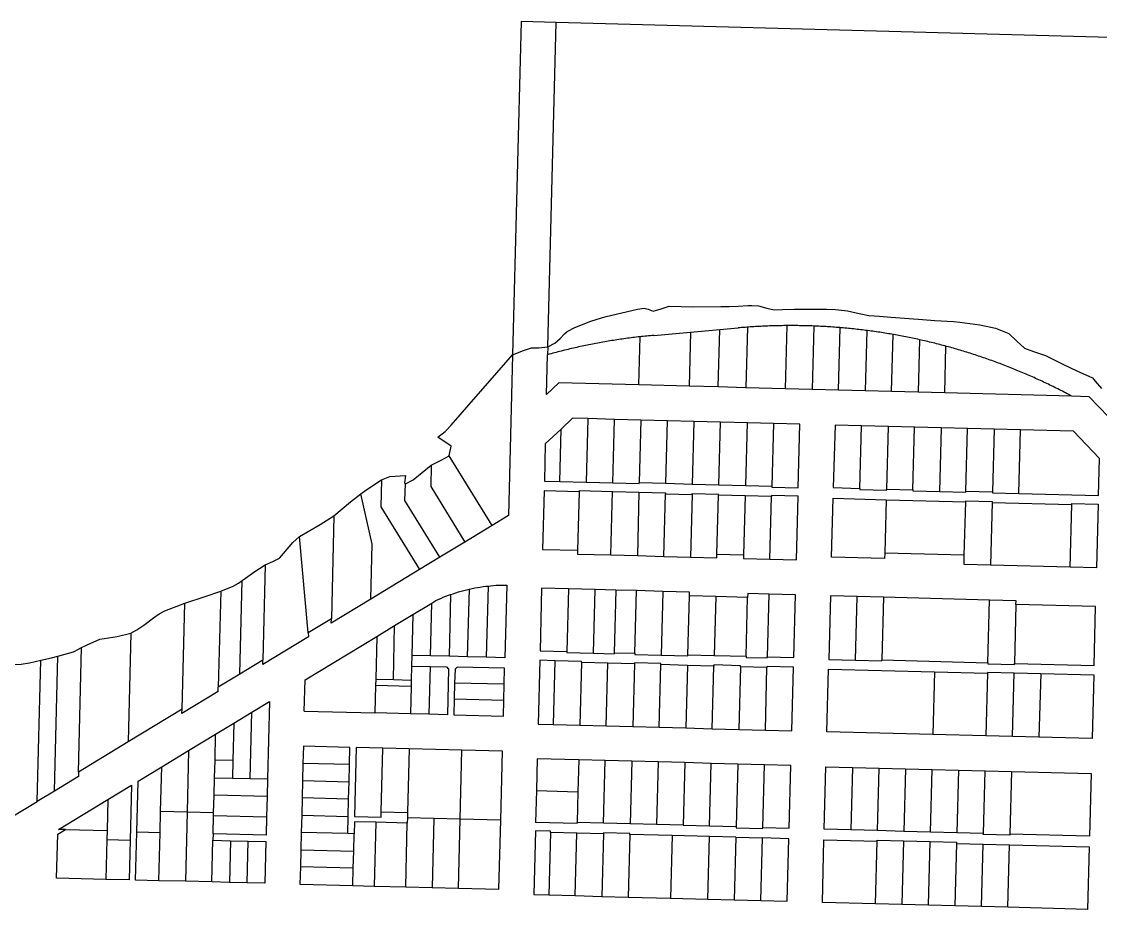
# Model space of a CAD drawing. Header units: inches. Extents: x 486468 to 494399, y 5455955 to 5460553.
# Drawn here: x 487755 to 488375, y 5457593 to 5458102 of the extents above; entities that cross this region are included whole.
import ezdxf

# ---------------------------------------------------------------- set-up
doc = ezdxf.new("R2010")
doc.units = ezdxf.units.IN
doc.header["$MEASUREMENT"] = 0
doc.layers.add('ParcelLines', color=10, linetype='Continuous')

msp = doc.modelspace()

# ---------------------------------------------------------------- linework, layer by layer
at = {"layer": 'ParcelLines', "color": 1}
for p, q in [((488041.984, 5458102.405), (488037.075, 5457911.089)), ((488062.154, 5458101.866), (488041.984, 5458102.405)), ((488057.301, 5457915.72), (488062.154, 5458101.866)), ((488380.479, 5458093.327), (488062.154, 5458101.866)), ((488118.284, 5457922.255), (488139.233, 5457924.097)), ((488139.233, 5457924.097), (488138.434, 5457893.045)), ((488139.233, 5457924.097), (488156.033, 5457925.578)), ((488155.183, 5457892.607), (488156.033, 5457925.578)), ((488156.033, 5457925.578), (488166.633, 5457926.509)), ((488171.933, 5457926.94), (488171.033, 5457892.187)), ((488193.883, 5457891.589), (488194.783, 5457927.841)), ((488210.033, 5457927.583), (488209.133, 5457891.19)), ((488224.332, 5457890.792), (488225.233, 5457926.663)), ((488240.433, 5457925.044), (488239.582, 5457890.392)), ((488109.684, 5457893.794), (488110.384, 5457921.465)), ((488254.782, 5457889.994), (488255.642, 5457922.746)), ((488270.792, 5457919.736), (488270.032, 5457889.595)), ((488057.301, 5457915.72), (488057.185, 5457911.151)), ((488285.232, 5457889.196), (488285.932, 5457916.018)), ((488037.075, 5457911.089), (488034.735, 5457818.795)), ((488056.635, 5457888.3), (488057.185, 5457911.151)), ((488063.735, 5457895), (488056.635, 5457888.3)), ((488109.684, 5457893.794), (488063.735, 5457895)), ((488138.434, 5457893.045), (488109.684, 5457893.794)), ((488155.183, 5457892.607), (488138.434, 5457893.045)), ((488171.033, 5457892.187), (488155.183, 5457892.607)), ((488193.883, 5457891.589), (488171.033, 5457892.187)), ((488209.133, 5457891.19), (488193.883, 5457891.589)), ((488224.332, 5457890.792), (488209.133, 5457891.19)), ((488239.582, 5457890.392), (488224.332, 5457890.792)), ((488254.782, 5457889.994), (488239.582, 5457890.392)), ((488270.032, 5457889.595), (488254.782, 5457889.994)), ((488285.232, 5457889.196), (488270.032, 5457889.595)), ((488358.231, 5457887.281), (488285.232, 5457889.196)), ((488368.18, 5457887.021), (488358.231, 5457887.281)), ((488071.584, 5457874.65), (488064.934, 5457868.399)), ((488080.334, 5457874.42), (488071.584, 5457874.65)), ((488080.334, 5457874.42), (488079.384, 5457837.908)), ((488095.534, 5457874.031), (488080.334, 5457874.42)), ((488064.934, 5457868.399), (488055.884, 5457859.898)), ((488064.134, 5457838.317), (488064.934, 5457868.399)), ((488094.584, 5457837.51), (488095.534, 5457874.031)), ((488110.784, 5457873.633), (488095.534, 5457874.031)), ((488110.784, 5457873.633), (488109.834, 5457837.7)), ((488126.034, 5457873.233), (488110.784, 5457873.633)), ((488125.084, 5457837.302), (488126.034, 5457873.233)), ((488141.234, 5457872.844), (488126.034, 5457873.233)), ((488141.234, 5457872.844), (488140.284, 5457836.903)), ((488156.483, 5457872.446), (488141.234, 5457872.844)), ((488155.533, 5457836.504), (488156.483, 5457872.446)), ((488171.983, 5457872.046), (488156.483, 5457872.446)), ((488171.033, 5457836.095), (488171.983, 5457872.046)), ((488186.933, 5457871.658), (488171.983, 5457872.046)), ((488186.933, 5457871.658), (488185.982, 5457835.707)), ((488202.132, 5457871.259), (488186.933, 5457871.658)), ((488201.182, 5457834.707), (488202.132, 5457871.259)), ((488222.282, 5457870.711), (488221.282, 5457834.809)), ((488237.482, 5457870.321), (488222.282, 5457870.711)), ((488236.532, 5457834.41), (488237.482, 5457870.321)), ((488252.732, 5457869.923), (488237.482, 5457870.321)), ((488252.732, 5457869.923), (488251.732, 5457834.011)), ((488267.932, 5457869.534), (488252.732, 5457869.923)), ((488266.982, 5457833.612), (488267.932, 5457869.534)), ((488283.182, 5457869.135), (488267.932, 5457869.534)), ((488283.182, 5457869.135), (488282.182, 5457832.614)), ((488298.382, 5457868.746), (488283.182, 5457869.135)), ((488297.432, 5457832.814), (488298.382, 5457868.746)), ((488313.632, 5457868.347), (488298.382, 5457868.746)), ((488313.632, 5457868.347), (488312.681, 5457832.415)), ((488328.831, 5457867.958), (488313.632, 5457868.347)), ((488327.881, 5457831.416), (488328.831, 5457867.958)), ((488359.28, 5457867.17), (488328.831, 5457867.958)), ((488374.13, 5457851.52), (488359.28, 5457867.17)), ((488055.884, 5457859.898), (488055.334, 5457838.547)), ((488025.275, 5457813.065), (488000.636, 5457853.145)), ((488373.53, 5457830.219), (488374.13, 5457851.52)), ((487990.386, 5457847.645), (487990.085, 5457835.443)), ((487961.886, 5457839.292), (487961.485, 5457823.742)), ((488055.334, 5457838.547), (488064.134, 5457838.317)), ((488064.134, 5457838.317), (488079.384, 5457837.908)), ((488079.384, 5457837.908), (488094.584, 5457837.51)), ((488094.584, 5457837.51), (488109.834, 5457837.1)), ((488109.834, 5457837.1), (488109.834, 5457837.7)), ((488109.834, 5457837.7), (488125.084, 5457837.302)), ((488125.084, 5457837.302), (488140.284, 5457836.903)), ((487956.435, 5457802.441), (487949.886, 5457831.341)), ((487975.285, 5457827.492), (487975.536, 5457837.093)), ((487990.085, 5457835.443), (488009.645, 5457803.583)), ((488055.184, 5457833.047), (488054.334, 5457799.396)), ((488075.364, 5457832.498), (488055.184, 5457833.047)), ((488075.364, 5457832.498), (488074.434, 5457798.846)), ((488075.384, 5457833.098), (488075.364, 5457832.498)), ((488075.384, 5457833.098), (488094.434, 5457832.62)), ((488093.483, 5457796.188), (488094.434, 5457832.62)), ((488094.434, 5457832.62), (488109.684, 5457832.23)), ((488109.684, 5457832.23), (488108.733, 5457795.779)), ((488109.684, 5457832.23), (488124.934, 5457831.852)), ((488123.933, 5457795.37), (488124.934, 5457831.202)), ((488124.934, 5457831.852), (488124.934, 5457831.202)), ((488124.934, 5457831.202), (488140.134, 5457830.802)), ((488140.134, 5457831.452), (488155.383, 5457831.054)), ((488140.134, 5457830.802), (488140.134, 5457831.452)), ((488140.284, 5457836.903), (488155.533, 5457836.504)), ((488155.333, 5457830.404), (488155.383, 5457831.054)), ((488155.533, 5457836.504), (488171.033, 5457836.095)), ((488171.033, 5457836.095), (488185.982, 5457835.707)), ((488185.982, 5457835.707), (488185.932, 5457835.107)), ((488185.932, 5457835.107), (488201.182, 5457834.707)), ((488221.282, 5457834.809), (488236.532, 5457834.41)), ((488236.532, 5457834.41), (488236.532, 5457833.81)), ((488236.532, 5457833.81), (488251.732, 5457833.411)), ((488251.732, 5457834.011), (488266.982, 5457833.612)), ((488251.732, 5457833.411), (488251.732, 5457834.011)), ((488266.982, 5457833.612), (488266.982, 5457833.012)), ((488266.982, 5457833.012), (488282.182, 5457832.614)), ((488282.182, 5457832.614), (488297.432, 5457832.214)), ((488297.432, 5457832.814), (488312.681, 5457832.415)), ((488297.432, 5457832.214), (488297.432, 5457832.814)), ((488312.681, 5457832.415), (488312.631, 5457831.815)), ((488312.631, 5457831.815), (488327.881, 5457831.416)), ((488327.881, 5457831.416), (488373.53, 5457830.219)), ((487995.325, 5457794.902), (487975.285, 5457827.492)), ((488140.134, 5457830.802), (488139.183, 5457794.961)), ((488154.433, 5457796.653), (488155.333, 5457830.404)), ((488170.583, 5457830.025), (488155.333, 5457830.404)), ((488170.583, 5457830.025), (488169.683, 5457796.253)), ((488185.832, 5457829.656), (488170.583, 5457830.025)), ((488184.833, 5457793.705), (488185.832, 5457829.656)), ((488185.832, 5457830.256), (488185.832, 5457829.656)), ((488201.032, 5457829.857), (488185.832, 5457830.256)), ((488200.082, 5457793.305), (488201.032, 5457829.857)), ((488220.232, 5457794.907), (488221.132, 5457828.709)), ((488221.132, 5457828.709), (488251.582, 5457827.911)), ((488251.582, 5457827.911), (488250.782, 5457797.16)), ((488251.582, 5457827.911), (488297.282, 5457826.714)), ((488296.431, 5457795.962), (488297.282, 5457826.714)), ((488297.282, 5457827.314), (488312.531, 5457826.915)), ((488297.282, 5457826.714), (488297.282, 5457827.314)), ((488312.481, 5457826.315), (488311.531, 5457790.363)), ((488312.531, 5457826.915), (488312.481, 5457826.315)), ((488312.481, 5457826.315), (488358.18, 5457825.117)), ((488357.231, 5457789.166), (488358.18, 5457825.117)), ((488358.18, 5457825.717), (488373.43, 5457825.319)), ((488358.18, 5457825.117), (488358.18, 5457825.717)), ((488373.43, 5457825.319), (488372.431, 5457788.767)), ((487934.487, 5457818.54), (487933.036, 5457759.587)), ((487961.485, 5457823.742), (487983.585, 5457787.791)), ((488034.735, 5457818.795), (488025.275, 5457813.065)), ((488025.275, 5457813.065), (488009.645, 5457803.583)), ((487919.636, 5457751.487), (487914.737, 5457806.739)), ((487955.636, 5457770.85), (487956.435, 5457802.441)), ((488009.645, 5457803.583), (487995.325, 5457794.902)), ((487995.325, 5457794.902), (487983.585, 5457787.791)), ((488054.334, 5457799.396), (488074.434, 5457798.846)), ((488074.434, 5457798.846), (488074.384, 5457796.696)), ((488074.384, 5457796.696), (488093.483, 5457796.188)), ((488093.483, 5457796.188), (488108.733, 5457795.779)), ((488108.733, 5457795.779), (488123.933, 5457795.37)), ((488123.933, 5457795.37), (488139.183, 5457794.961)), ((488139.183, 5457794.961), (488154.383, 5457794.552)), ((488154.383, 5457794.552), (488154.433, 5457796.653)), ((488154.433, 5457796.653), (488169.683, 5457796.253)), ((488169.683, 5457796.253), (488169.633, 5457794.103)), ((488169.633, 5457794.103), (488184.833, 5457793.705)), ((488250.682, 5457794.109), (488220.232, 5457794.907)), ((488250.782, 5457797.16), (488250.682, 5457794.109)), ((488296.431, 5457795.962), (488250.782, 5457797.16)), ((488296.331, 5457790.762), (488296.431, 5457795.962)), ((487894.987, 5457790.437), (487893.647, 5457735.715)), ((487983.585, 5457787.791), (487955.636, 5457770.85)), ((488184.833, 5457793.705), (488200.082, 5457793.305)), ((488311.531, 5457790.363), (488296.331, 5457790.762)), ((488357.231, 5457789.166), (488311.531, 5457790.363)), ((488372.431, 5457788.767), (488357.231, 5457789.166)), ((487880.497, 5457727.744), (487881.817, 5457781.466)), ((487869.488, 5457775.285), (487868.097, 5457720.224)), ((488011.234, 5457737.711), (488012.276, 5457776.557)), ((488022.984, 5457778.321), (488021.934, 5457737.451)), ((488033.735, 5457778.894), (488032.634, 5457737.191)), ((488053.784, 5457777.145), (488052.85, 5457741.164)), ((488069.233, 5457776.725), (488053.784, 5457777.145)), ((488069.233, 5457776.725), (488068.3, 5457740.749)), ((488084.433, 5457776.316), (488069.233, 5457776.725)), ((488083.534, 5457739.73), (488084.433, 5457776.316)), ((488096.333, 5457775.987), (488084.433, 5457776.316)), ((488096.333, 5457775.987), (488095.4, 5457740.021)), ((488108.233, 5457775.668), (488096.333, 5457775.987)), ((488107.3, 5457739.701), (488108.233, 5457775.668)), ((488123.433, 5457775.258), (488108.233, 5457775.668)), ((488123.433, 5457775.258), (488122.484, 5457738.683)), ((488138.683, 5457774.85), (488123.433, 5457775.258)), ((487955.636, 5457770.85), (487932.936, 5457757.087)), ((487990.665, 5457768.571), (487992.935, 5457769.941)), ((488001.488, 5457773.416), (488000.584, 5457737.97)), ((488137.734, 5457738.883), (488138.633, 5457772.7)), ((488138.633, 5457772.7), (488138.683, 5457774.85)), ((488153.833, 5457772.291), (488138.633, 5457772.7)), ((488153.833, 5457772.291), (488152.934, 5457738.475)), ((488172.083, 5457771.802), (488153.833, 5457772.291)), ((488171.234, 5457737.983), (488172.083, 5457771.802)), ((488172.133, 5457773.952), (488172.083, 5457771.802)), ((488184.333, 5457773.623), (488172.133, 5457773.952)), ((488184.333, 5457773.623), (488183.383, 5457737.657)), ((488199.533, 5457773.204), (488184.333, 5457773.623)), ((488198.582, 5457737.248), (488199.533, 5457773.204)), ((488219.632, 5457772.656), (488218.682, 5457736.155)), ((488234.882, 5457772.257), (488219.632, 5457772.656)), ((488233.931, 5457735.755), (488234.882, 5457772.257)), ((488250.081, 5457771.858), (488234.882, 5457772.257)), ((488250.081, 5457771.858), (488249.131, 5457735.957)), ((488311.031, 5457770.262), (488250.081, 5457771.858)), ((488310.081, 5457734.31), (488311.031, 5457770.262)), ((488326.231, 5457769.863), (488311.031, 5457770.262)), ((488326.181, 5457767.763), (488326.231, 5457769.863)), ((487847.287, 5457707.583), (487848.788, 5457768.434)), ((487979.775, 5457761.96), (487990.665, 5457768.571)), ((487989.885, 5457738.23), (487990.665, 5457768.571)), ((488326.181, 5457767.763), (488325.281, 5457733.912)), ((488371.881, 5457766.566), (488326.181, 5457767.763)), ((488370.981, 5457732.714), (488371.881, 5457766.566)), ((487933.036, 5457759.587), (487919.636, 5457751.487)), ((487932.936, 5457757.087), (487933.036, 5457759.587)), ((487969.286, 5457755.59), (487979.775, 5457761.96)), ((487979.775, 5457761.96), (487979.236, 5457738.489)), ((487817.938, 5457751.233), (487816.407, 5457688.851)), ((487919.636, 5457751.487), (487919.836, 5457749.087)), ((487959.076, 5457749.399), (487969.286, 5457755.59)), ((487968.685, 5457724.589), (487969.286, 5457755.59)), ((487919.836, 5457749.087), (487893.587, 5457733.185)), ((487917.936, 5457724.436), (487959.076, 5457749.399)), ((487959.076, 5457749.399), (487958.486, 5457724.838)), ((487773.948, 5457660.619), (487775.888, 5457737.981)), ((487787.837, 5457671.53), (487789.588, 5457743.031)), ((487979.236, 5457738.489), (487979.086, 5457732.389)), ((487989.885, 5457738.23), (487979.236, 5457738.489)), ((488000.584, 5457737.97), (487989.885, 5457738.23)), ((488011.234, 5457737.711), (488000.584, 5457737.97)), ((488052.85, 5457741.164), (488068.3, 5457740.749)), ((488068.3, 5457740.749), (488068.284, 5457740.14)), ((488068.284, 5457740.14), (488083.534, 5457739.73)), ((488083.534, 5457739.73), (488095.384, 5457739.412)), ((488095.4, 5457740.021), (488095.384, 5457739.412)), ((488095.4, 5457740.021), (488107.3, 5457739.701)), ((488107.3, 5457739.701), (488107.284, 5457739.092)), ((488107.284, 5457739.092), (488122.484, 5457738.683)), ((488122.484, 5457738.683), (488137.718, 5457738.274)), ((488137.718, 5457738.274), (488137.734, 5457738.883)), ((488137.734, 5457738.883), (488152.934, 5457738.475)), ((488152.934, 5457738.475), (488171.234, 5457737.983)), ((488171.234, 5457737.983), (488171.218, 5457737.374)), ((487764.138, 5457654.679), (487766.139, 5457735.831)), ((487893.647, 5457735.715), (487880.497, 5457727.744)), ((487893.587, 5457733.185), (487893.647, 5457735.715)), ((487979.086, 5457732.389), (487978.885, 5457724.339)), ((487979.086, 5457732.389), (487989.734, 5457732.13)), ((487989.734, 5457732.13), (487989.034, 5457704.709)), ((487989.734, 5457732.13), (487999.184, 5457731.89)), ((487999.184, 5457731.89), (488000.334, 5457730.64)), ((488021.934, 5457737.451), (488011.234, 5457737.711)), ((488032.634, 5457737.191), (488021.934, 5457737.451)), ((488052.735, 5457735.681), (488051.784, 5457699.091)), ((488061.384, 5457735.449), (488052.735, 5457735.681)), ((488061.384, 5457735.449), (488060.434, 5457698.862)), ((488076.634, 5457735.039), (488061.384, 5457735.449)), ((488076.618, 5457734.43), (488075.683, 5457698.453)), ((488076.618, 5457734.43), (488076.634, 5457735.039)), ((488091.834, 5457734.021), (488076.618, 5457734.43)), ((488090.883, 5457698.053), (488091.834, 5457734.021)), ((488107.034, 5457733.612), (488091.834, 5457734.021)), ((488107.034, 5457733.612), (488106.133, 5457697.645)), ((488107.049, 5457734.222), (488107.034, 5457733.612)), ((488122.283, 5457733.812), (488107.049, 5457734.222)), ((488121.333, 5457697.235), (488122.268, 5457733.203)), ((488122.268, 5457733.203), (488122.283, 5457733.812)), ((488137.534, 5457732.793), (488122.268, 5457733.203)), ((488137.534, 5457732.793), (488136.582, 5457696.827)), ((488152.734, 5457732.384), (488137.534, 5457732.793)), ((488151.782, 5457696.427), (488152.734, 5457732.384)), ((488152.75, 5457732.993), (488152.734, 5457732.384)), ((488168, 5457732.584), (488152.75, 5457732.993)), ((488167.983, 5457731.975), (488167.032, 5457696.018)), ((488167.983, 5457731.975), (488168, 5457732.584)), ((488183.182, 5457731.566), (488167.983, 5457731.975)), ((488171.218, 5457737.374), (488183.367, 5457737.047)), ((488183.197, 5457732.175), (488183.182, 5457731.566)), ((488198.432, 5457731.766), (488183.197, 5457732.175)), ((488183.367, 5457737.047), (488183.383, 5457737.657)), ((488183.383, 5457737.657), (488198.582, 5457737.248)), ((488218.682, 5457736.155), (488233.931, 5457735.755)), ((488233.931, 5457735.755), (488249.131, 5457735.357)), ((488249.131, 5457735.957), (488310.081, 5457734.31)), ((488249.131, 5457735.357), (488249.131, 5457735.957)), ((488310.081, 5457734.31), (488310.031, 5457733.71)), ((488310.031, 5457733.71), (488325.281, 5457733.311)), ((488325.281, 5457733.912), (488370.981, 5457732.714)), ((488325.281, 5457733.311), (488325.281, 5457733.912)), ((487880.497, 5457727.744), (487868.097, 5457720.224)), ((488000.334, 5457730.64), (487999.684, 5457704.439)), ((488004.034, 5457730.54), (488003.834, 5457722.64)), ((488005.284, 5457731.74), (488004.034, 5457730.54)), ((488032.484, 5457731.091), (488005.284, 5457731.74)), ((488032.254, 5457721.941), (488032.484, 5457731.091)), ((488182.282, 5457695.609), (488183.182, 5457731.566)), ((488197.482, 5457695.2), (488198.432, 5457731.766)), ((488217.581, 5457694.702), (488218.532, 5457730.654)), ((488218.532, 5457730.654), (488279.431, 5457729.059)), ((488279.431, 5457729.059), (488278.481, 5457693.106)), ((488279.431, 5457729.059), (488309.881, 5457728.26)), ((488309.881, 5457728.26), (488308.931, 5457692.308)), ((488309.881, 5457728.26), (488309.931, 5457728.86)), ((488309.931, 5457728.86), (488325.131, 5457728.461)), ((488324.181, 5457691.908), (488325.131, 5457728.461)), ((488325.131, 5457728.461), (488340.381, 5457728.062)), ((488340.381, 5457728.062), (488339.38, 5457691.509)), ((488340.381, 5457728.062), (488370.831, 5457727.264)), ((488370.831, 5457727.264), (488369.83, 5457690.711)), ((487868.037, 5457717.694), (487868.097, 5457720.224)), ((487917.486, 5457706.485), (487917.936, 5457724.436)), ((487958.385, 5457721.138), (487957.985, 5457705.478)), ((487958.486, 5457724.838), (487958.385, 5457721.138)), ((487978.785, 5457720.639), (487958.385, 5457721.138)), ((487958.486, 5457724.838), (487968.685, 5457724.589)), ((487968.685, 5457724.589), (487978.885, 5457724.339)), ((487978.785, 5457720.639), (487978.385, 5457704.968)), ((487978.885, 5457724.339), (487978.785, 5457720.639)), ((488003.834, 5457722.64), (488003.614, 5457713.49)), ((488032.254, 5457721.941), (488003.834, 5457722.64)), ((488032.014, 5457712.791), (488032.254, 5457721.941)), ((487868.037, 5457717.694), (487847.237, 5457705.083)), ((488003.614, 5457713.49), (488003.384, 5457704.339)), ((488003.614, 5457713.49), (488032.014, 5457712.791)), ((487847.287, 5457707.583), (487816.407, 5457688.851)), ((487847.237, 5457705.083), (487847.287, 5457707.583)), ((487887.277, 5457705.844), (487897.487, 5457712.035)), ((487897.487, 5457712.035), (487896.386, 5457667.583)), ((488031.784, 5457703.64), (488032.014, 5457712.791)), ((487877.087, 5457699.663), (487887.277, 5457705.844)), ((487886.336, 5457667.813), (487887.277, 5457705.844)), ((487917.486, 5457706.485), (487957.985, 5457705.478)), ((487978.385, 5457704.968), (487957.985, 5457705.478)), ((487989.034, 5457704.709), (487978.385, 5457704.968)), ((487999.684, 5457704.439), (487989.034, 5457704.709)), ((488003.384, 5457704.339), (488031.784, 5457703.64)), ((487866.577, 5457693.293), (487877.087, 5457699.663)), ((487877.087, 5457699.663), (487876.536, 5457678.083)), ((488051.784, 5457699.091), (488060.434, 5457698.862)), ((488060.434, 5457698.862), (488075.683, 5457698.453)), ((488075.683, 5457698.453), (488090.883, 5457698.053)), ((488090.883, 5457698.053), (488106.133, 5457697.645)), ((488106.133, 5457697.645), (488121.333, 5457697.235)), ((488121.333, 5457697.235), (488136.582, 5457696.827)), ((488136.582, 5457696.827), (488151.782, 5457696.427)), ((488151.782, 5457696.427), (488167.032, 5457696.018)), ((488167.032, 5457696.018), (488182.282, 5457695.609)), ((488182.282, 5457695.609), (488197.482, 5457695.2)), ((488278.481, 5457693.106), (488217.581, 5457694.702)), ((487816.407, 5457688.851), (487787.837, 5457671.53)), ((487851.077, 5457683.892), (487866.577, 5457693.293)), ((487866.206, 5457678.332), (487866.577, 5457693.293)), ((488308.931, 5457692.308), (488278.481, 5457693.106)), ((488324.181, 5457691.908), (488308.931, 5457692.308)), ((488339.38, 5457691.509), (488324.181, 5457691.908)), ((488369.83, 5457690.711), (488339.38, 5457691.509)), ((487835.637, 5457674.531), (487851.077, 5457683.892)), ((487851.077, 5457683.892), (487850.216, 5457648.401)), ((487916.985, 5457686.385), (487916.735, 5457676.484)), ((487943.685, 5457685.686), (487916.985, 5457686.385)), ((487943.435, 5457675.786), (487943.685, 5457685.686)), ((487947.335, 5457685.637), (487946.335, 5457646.035)), ((487962.585, 5457685.257), (487947.335, 5457685.637)), ((487961.635, 5457648.686), (487962.585, 5457685.257)), ((487977.735, 5457684.878), (487962.585, 5457685.257)), ((487977.735, 5457684.878), (487976.785, 5457648.286)), ((488007.984, 5457684.119), (487977.735, 5457684.878)), ((488006.984, 5457644.507), (488007.984, 5457684.119)), ((488031.284, 5457683.54), (488007.984, 5457684.119)), ((488030.283, 5457643.938), (488031.284, 5457683.54)), ((487865.956, 5457668.282), (487866.206, 5457678.332)), ((487876.536, 5457678.083), (487866.206, 5457678.332)), ((487876.536, 5457678.083), (487876.286, 5457668.043)), ((487916.735, 5457676.484), (487916.485, 5457666.584)), ((487943.435, 5457675.786), (487916.735, 5457676.484)), ((488051.229, 5457679.143), (488050.765, 5457660.872)), ((488075.099, 5457678.517), (488051.229, 5457679.143)), ((488075.099, 5457678.517), (488074.619, 5457660.244)), ((488090.323, 5457678.118), (488075.099, 5457678.517)), ((488089.377, 5457642.178), (488090.323, 5457678.118)), ((488105.547, 5457677.719), (488090.323, 5457678.118)), ((488105.547, 5457677.719), (488104.6, 5457641.776)), ((488120.77, 5457677.32), (488105.547, 5457677.719)), ((488120.77, 5457677.32), (488119.822, 5457641.374)), ((488135.994, 5457676.921), (488120.77, 5457677.32)), ((488135.994, 5457676.921), (488135.045, 5457640.972)), ((488151.218, 5457676.522), (488135.994, 5457676.921)), ((488150.267, 5457640.57), (488151.218, 5457676.522)), ((488166.441, 5457676.123), (488151.218, 5457676.522)), ((488166.441, 5457676.123), (488165.49, 5457640.168)), ((488181.665, 5457675.724), (488166.441, 5457676.123)), ((487787.837, 5457671.53), (487787.737, 5457668.979)), ((487822.037, 5457666.281), (487835.637, 5457674.531)), ((487834.986, 5457648.781), (487835.637, 5457674.531)), ((487943.185, 5457665.886), (487943.435, 5457675.786)), ((488180.712, 5457639.766), (488181.665, 5457675.724)), ((488196.889, 5457675.325), (488181.665, 5457675.724)), ((488195.935, 5457639.364), (488196.889, 5457675.325)), ((488216.086, 5457638.669), (488217.031, 5457674.601)), ((488217.031, 5457674.601), (488232.281, 5457674.201)), ((488232.281, 5457674.201), (488231.33, 5457638.269)), ((488232.281, 5457674.201), (488247.531, 5457673.803)), ((488246.58, 5457637.87), (488247.531, 5457673.803)), ((488247.531, 5457673.803), (488262.731, 5457673.403)), ((488262.731, 5457673.403), (488261.78, 5457637.471)), ((488262.731, 5457673.403), (488277.981, 5457673.005)), ((488277.03, 5457637.072), (488277.981, 5457673.005)), ((488277.981, 5457673.005), (488293.181, 5457672.605)), ((488293.181, 5457672.605), (488292.23, 5457636.673)), ((488293.181, 5457672.605), (488308.431, 5457672.206)), ((488307.43, 5457636.275), (488308.431, 5457672.206)), ((488308.431, 5457672.206), (488323.63, 5457671.806)), ((488323.63, 5457671.806), (488322.68, 5457635.875)), ((488323.63, 5457671.806), (488369.329, 5457670.609)), ((488369.329, 5457670.609), (488368.384, 5457634.677)), ((487787.737, 5457668.979), (487773.948, 5457660.619)), ((487804.686, 5457655.78), (487818.287, 5457664.03)), ((487818.287, 5457664.03), (487817.506, 5457632.43)), ((487821.286, 5457636.93), (487822.037, 5457666.281)), ((487865.696, 5457658.232), (487865.956, 5457668.282)), ((487865.956, 5457668.282), (487876.286, 5457668.043)), ((487876.286, 5457668.043), (487886.336, 5457667.813)), ((487886.336, 5457667.813), (487896.386, 5457667.583)), ((487896.386, 5457667.583), (487896.136, 5457657.533)), ((487916.485, 5457666.584), (487916.235, 5457656.684)), ((487916.485, 5457666.584), (487943.185, 5457665.886)), ((487942.935, 5457655.985), (487943.185, 5457665.886)), ((487773.948, 5457660.619), (487764.138, 5457654.679)), ((487865.436, 5457648.032), (487865.696, 5457658.232)), ((487896.136, 5457657.533), (487865.696, 5457658.232)), ((487896.136, 5457657.533), (487895.846, 5457645.733)), ((488050.765, 5457660.872), (488050.301, 5457642.6)), ((488050.765, 5457660.872), (488074.619, 5457660.244)), ((488074.619, 5457660.244), (488074.155, 5457642.58)), ((487733.187, 5457635.928), (487764.138, 5457654.679)), ((487776.337, 5457638.578), (487804.686, 5457655.78)), ((487804.686, 5457655.78), (487804.236, 5457637.929)), ((487916.235, 5457656.684), (487915.985, 5457646.783)), ((487942.935, 5457655.985), (487916.235, 5457656.684)), ((487942.685, 5457646.085), (487942.935, 5457655.985)), ((487834.676, 5457636.58), (487834.986, 5457648.781)), ((487850.216, 5457648.401), (487834.986, 5457648.781)), ((487850.216, 5457648.401), (487849.236, 5457608.79)), ((487865.436, 5457648.032), (487850.216, 5457648.401)), ((487865.136, 5457635.981), (487865.406, 5457646.632)), ((487865.406, 5457646.632), (487865.436, 5457648.032)), ((487865.406, 5457646.632), (487895.846, 5457645.733)), ((487895.846, 5457645.733), (487895.586, 5457635.282)), ((487915.985, 5457646.783), (487915.735, 5457636.833)), ((487915.985, 5457646.783), (487942.685, 5457646.085)), ((487942.435, 5457636.185), (487942.685, 5457646.085)), ((487946.335, 5457646.035), (487961.585, 5457645.636)), ((487961.585, 5457645.636), (487961.635, 5457648.686)), ((487961.635, 5457648.686), (487976.785, 5457648.286)), ((487976.705, 5457645.236), (487976.635, 5457642.236)), ((487976.785, 5457648.286), (487976.705, 5457645.236)), ((487991.835, 5457644.867), (487976.705, 5457645.236)), ((487946.285, 5457642.985), (487946.085, 5457636.085)), ((487958.485, 5457642.686), (487946.285, 5457642.985)), ((487958.485, 5457642.686), (487957.534, 5457606.094)), ((487976.635, 5457642.236), (487958.485, 5457642.686)), ((487975.734, 5457605.645), (487976.635, 5457642.236)), ((487991.835, 5457644.867), (487990.884, 5457605.275)), ((488006.984, 5457644.507), (487991.835, 5457644.867)), ((488006.033, 5457604.906), (488006.984, 5457644.507)), ((488030.283, 5457643.938), (488006.984, 5457644.507)), ((488029.283, 5457604.337), (488030.283, 5457643.938)), ((488074.139, 5457641.971), (488050.301, 5457642.6)), ((488074.139, 5457641.971), (488074.155, 5457642.58)), ((488089.377, 5457642.178), (488074.155, 5457642.58)), ((488104.6, 5457641.776), (488089.377, 5457642.178)), ((488119.822, 5457641.374), (488104.6, 5457641.776)), ((488135.045, 5457640.972), (488119.822, 5457641.374)), ((488135.045, 5457640.972), (488150.267, 5457640.57)), ((488150.267, 5457640.57), (488165.49, 5457640.168)), ((488165.49, 5457640.168), (488165.474, 5457639.559)), ((488165.474, 5457639.559), (488180.696, 5457639.157)), ((488180.696, 5457639.157), (488180.712, 5457639.766)), ((488180.712, 5457639.766), (488195.935, 5457639.364)), ((487775.237, 5457610.578), (487775.887, 5457635.778)), ((487775.887, 5457635.778), (487780.287, 5457638.478)), ((487780.287, 5457638.478), (487776.337, 5457638.578)), ((487780.287, 5457638.478), (487804.236, 5457637.929)), ((487804.136, 5457632.729), (487803.536, 5457609.899)), ((487804.236, 5457637.929), (487804.136, 5457632.729)), ((487804.136, 5457632.729), (487817.506, 5457632.43)), ((487820.586, 5457609.479), (487821.286, 5457636.93)), ((487834.676, 5457636.58), (487821.286, 5457636.93)), ((487833.986, 5457609.159), (487834.676, 5457636.58)), ((487865.136, 5457635.981), (487865.036, 5457632.331)), ((487895.586, 5457635.282), (487865.136, 5457635.981)), ((487915.735, 5457636.833), (487915.485, 5457626.934)), ((487942.435, 5457636.185), (487915.735, 5457636.833)), ((487946.085, 5457636.085), (487942.435, 5457636.185)), ((487945.855, 5457626.185), (487946.085, 5457636.085)), ((488050.177, 5457637.727), (488049.248, 5457601.184)), ((488058.788, 5457637.5), (488050.177, 5457637.727)), ((488058.772, 5457636.891), (488057.829, 5457600.956)), ((488058.772, 5457636.891), (488058.788, 5457637.5)), ((488073.995, 5457636.489), (488058.772, 5457636.891)), ((488073.05, 5457600.551), (488073.995, 5457636.489)), ((488089.217, 5457636.087), (488073.995, 5457636.489)), ((488089.217, 5457636.087), (488088.271, 5457600.147)), ((488089.233, 5457636.696), (488089.217, 5457636.087)), ((488104.455, 5457636.294), (488089.233, 5457636.696)), ((488104.439, 5457635.685), (488103.492, 5457599.742)), ((488104.439, 5457635.685), (488104.455, 5457636.294)), ((488128.803, 5457635.041), (488104.439, 5457635.685)), ((488128.803, 5457635.041), (488127.856, 5457599.094)), ((488150.107, 5457634.479), (488128.803, 5457635.041)), ((488149.156, 5457598.527), (488150.107, 5457634.479)), ((488165.329, 5457634.076), (488150.107, 5457634.479)), ((488165.329, 5457634.076), (488164.377, 5457598.122)), ((488165.329, 5457634.076), (488180.551, 5457633.674)), ((488179.598, 5457597.718), (488180.551, 5457633.674)), ((488195.773, 5457633.274), (488180.551, 5457633.674)), ((488194.819, 5457597.313), (488195.773, 5457633.274)), ((488231.33, 5457638.269), (488216.086, 5457638.669)), ((488246.58, 5457637.87), (488231.33, 5457638.269)), ((488261.78, 5457637.471), (488246.58, 5457637.87)), ((488277.03, 5457637.072), (488261.78, 5457637.471)), ((488292.23, 5457636.673), (488277.03, 5457637.072)), ((488307.43, 5457636.275), (488292.23, 5457636.673)), ((488307.413, 5457635.666), (488307.43, 5457636.275)), ((488322.664, 5457635.266), (488307.413, 5457635.666)), ((488322.68, 5457635.875), (488322.664, 5457635.266)), ((488368.384, 5457634.677), (488322.68, 5457635.875)), ((487817.506, 5457632.43), (487816.936, 5457609.579)), ((487864.436, 5457608.42), (487865.036, 5457632.331)), ((487865.036, 5457632.331), (487875.186, 5457632.101)), ((487875.186, 5457632.101), (487874.586, 5457608.181)), ((487875.186, 5457632.101), (487885.336, 5457631.862)), ((487884.736, 5457607.931), (487885.336, 5457631.862)), ((487885.336, 5457631.862), (487895.486, 5457631.632)), ((487895.486, 5457631.632), (487894.886, 5457607.681)), ((487915.485, 5457626.934), (487915.235, 5457617.033)), ((487915.485, 5457626.934), (487945.855, 5457626.185)), ((488214.98, 5457596.646), (488215.925, 5457632.578)), ((488215.925, 5457632.578), (488246.379, 5457631.779)), ((488245.429, 5457595.847), (488246.379, 5457631.779)), ((488246.379, 5457631.779), (488246.395, 5457632.388)), ((488246.395, 5457632.388), (488261.629, 5457631.989)), ((488261.629, 5457631.989), (488260.679, 5457595.449)), ((488261.629, 5457631.989), (488276.879, 5457631.589)), ((488275.879, 5457595.049), (488276.879, 5457631.589)), ((488276.879, 5457631.589), (488292.096, 5457631.191)), ((488292.08, 5457630.582), (488291.129, 5457594.65)), ((488292.096, 5457631.191), (488292.08, 5457630.582)), ((488292.08, 5457630.582), (488307.28, 5457630.183)), ((488306.329, 5457594.251), (488307.28, 5457630.183)), ((488307.28, 5457630.183), (488322.53, 5457629.783)), ((488321.579, 5457593.852), (488322.53, 5457629.783)), ((488322.53, 5457629.783), (488368.224, 5457628.586)), ((488368.224, 5457628.586), (488367.278, 5457592.654)), ((487945.614, 5457616.284), (487945.855, 5457626.185)), ((487915.235, 5457617.033), (487914.985, 5457607.133)), ((487945.614, 5457616.284), (487915.235, 5457617.033)), ((487945.384, 5457606.394), (487945.614, 5457616.284)), ((487803.536, 5457609.899), (487775.237, 5457610.578)), ((487816.936, 5457609.579), (487803.536, 5457609.899)), ((487833.986, 5457609.159), (487820.586, 5457609.479)), ((487849.236, 5457608.79), (487833.986, 5457609.159)), ((487864.436, 5457608.42), (487849.236, 5457608.79)), ((487874.586, 5457608.181), (487864.436, 5457608.42)), ((487884.736, 5457607.931), (487874.586, 5457608.181)), ((487894.886, 5457607.681), (487884.736, 5457607.931)), ((487914.985, 5457607.133), (487945.384, 5457606.394)), ((487945.384, 5457606.394), (487957.534, 5457606.094)), ((487957.534, 5457606.094), (487975.734, 5457605.645)), ((487975.734, 5457605.645), (487990.884, 5457605.275)), ((487990.884, 5457605.275), (488006.033, 5457604.906)), ((488006.033, 5457604.906), (488029.283, 5457604.337)), ((488049.248, 5457601.184), (488057.829, 5457600.956)), ((488057.829, 5457600.956), (488073.05, 5457600.551)), ((488073.05, 5457600.551), (488088.271, 5457600.147)), ((488088.271, 5457600.147), (488103.492, 5457599.742)), ((488103.492, 5457599.742), (488127.856, 5457599.094)), ((488127.856, 5457599.094), (488149.156, 5457598.527)), ((488149.156, 5457598.527), (488164.377, 5457598.122)), ((488164.377, 5457598.122), (488179.598, 5457597.718)), ((488179.598, 5457597.718), (488194.819, 5457597.313)), ((488245.429, 5457595.847), (488214.98, 5457596.646)), ((488260.679, 5457595.449), (488245.429, 5457595.847)), ((488275.879, 5457595.049), (488260.679, 5457595.449)), ((488291.129, 5457594.65), (488275.879, 5457595.049)), ((488306.329, 5457594.251), (488291.129, 5457594.65)), ((488321.579, 5457593.852), (488306.329, 5457594.251)), ((488367.278, 5457592.654), (488321.579, 5457593.852))]:
    msp.add_line(p, q, dxfattribs=at)
for points in [[(488057.301, 5457915.72), (488061.432, 5457917.736), (488064.389, 5457920.487), (488066.933, 5457923.169), (488068.429, 5457924.387), (488072.785, 5457926.702), (488081.965, 5457930.443), (488088.185, 5457932.403), (488090.785, 5457933.053), (488099.785, 5457935.205), (488108.735, 5457937.195), (488112.685, 5457937.905), (488115.035, 5457937.265), (488117.884, 5457936.206), (488122.413, 5457937.556), (488127.083, 5457939.006), (488133.833, 5457938.847), (488140.183, 5457938.708), (488156.623, 5457938.739), (488161.483, 5457938.809), (488166.583, 5457939.089), (488172.183, 5457939.41), (488174.483, 5457939.41), (488178.283, 5457939.211), (488183.173, 5457937.891), (488187.383, 5457936.911), (488192.153, 5457937.011), (488198.983, 5457937.211), (488211.263, 5457937.323), (488217.283, 5457937.313), (488222.613, 5457937.094), (488229.483, 5457936.414), (488236.093, 5457934.814), (488241.583, 5457933.614), (488247.763, 5457933.176), (488254.383, 5457932.716), (488264.882, 5457931.906), (488272.582, 5457931.317), (488279.602, 5457930.867), (488290.282, 5457930.218), (488293.992, 5457929.859), (488305.481, 5457928.319), (488314.481, 5457926.329), (488322.081, 5457923.32), (488326.621, 5457918.9), (488330.981, 5457914.82), (488336.291, 5457912.921), (488343.081, 5457910.621), (488353.451, 5457905.501), (488361.181, 5457901.921), (488370.179, 5457897.792), (488371.591, 5457895.909), (488375.196, 5457891.721)], [(488171.933, 5457926.94), (488171.653, 5457926.919), (488170.643, 5457926.839), (488169.643, 5457926.759), (488168.643, 5457926.679), (488167.633, 5457926.599), (488166.633, 5457926.509)], [(488194.783, 5457927.841), (488193.773, 5457927.831), (488192.773, 5457927.821), (488191.763, 5457927.811), (488190.753, 5457927.791), (488189.753, 5457927.771), (488188.743, 5457927.751), (488187.733, 5457927.721), (488186.733, 5457927.7), (488185.723, 5457927.66), (488184.723, 5457927.63), (488183.713, 5457927.59), (488182.703, 5457927.55), (488181.703, 5457927.51), (488180.693, 5457927.46), (488179.693, 5457927.42), (488178.683, 5457927.36), (488177.683, 5457927.31), (488176.673, 5457927.25), (488175.673, 5457927.19), (488174.663, 5457927.13), (488173.663, 5457927.06), (488172.653, 5457926.99), (488171.933, 5457926.94)], [(488210.033, 5457927.583), (488209.883, 5457927.593), (488208.873, 5457927.632), (488207.873, 5457927.661), (488206.863, 5457927.691), (488205.863, 5457927.721), (488204.853, 5457927.751), (488203.843, 5457927.771), (488202.843, 5457927.791), (488201.833, 5457927.811), (488200.823, 5457927.821), (488199.823, 5457927.831), (488198.813, 5457927.841), (488197.803, 5457927.841), (488196.793, 5457927.841), (488195.793, 5457927.841), (488194.783, 5457927.841)], [(488225.233, 5457926.663), (488224.953, 5457926.683), (488223.953, 5457926.763), (488222.953, 5457926.843), (488221.943, 5457926.923), (488220.943, 5457926.993), (488219.933, 5457927.063), (488218.933, 5457927.133), (488217.923, 5457927.193), (488216.923, 5457927.253), (488215.913, 5457927.313), (488214.913, 5457927.363), (488213.903, 5457927.413), (488212.903, 5457927.463), (488211.893, 5457927.513), (488210.893, 5457927.553), (488210.033, 5457927.583)], [(488240.433, 5457925.044), (488239.973, 5457925.104), (488238.973, 5457925.234), (488237.973, 5457925.354), (488236.973, 5457925.474), (488235.973, 5457925.594), (488234.973, 5457925.704), (488233.973, 5457925.814), (488232.973, 5457925.924), (488231.973, 5457926.034), (488230.973, 5457926.134), (488229.973, 5457926.233), (488228.963, 5457926.333), (488227.963, 5457926.423), (488226.963, 5457926.513), (488225.963, 5457926.603), (488225.233, 5457926.663)], [(488255.642, 5457922.746), (488254.912, 5457922.875), (488253.912, 5457923.045), (488252.922, 5457923.205), (488251.932, 5457923.375), (488250.932, 5457923.535), (488249.942, 5457923.695), (488248.942, 5457923.845), (488247.952, 5457923.995), (488246.953, 5457924.144), (488245.963, 5457924.294), (488244.963, 5457924.434), (488243.963, 5457924.574), (488242.973, 5457924.714), (488241.973, 5457924.844), (488240.973, 5457924.984), (488240.433, 5457925.044)], [(488110.384, 5457921.465), (488110.174, 5457921.435), (488109.154, 5457921.325), (488108.144, 5457921.205), (488107.134, 5457921.084), (488106.124, 5457920.954), (488105.104, 5457920.834), (488104.094, 5457920.694), (488103.084, 5457920.564), (488102.074, 5457920.424), (488101.064, 5457920.284), (488100.054, 5457920.144), (488099.045, 5457920.004), (488098.045, 5457919.854), (488097.035, 5457919.693), (488096.025, 5457919.543), (488095.015, 5457919.383), (488094.015, 5457919.223), (488093.005, 5457919.063), (488091.995, 5457918.893), (488090.995, 5457918.723), (488089.995, 5457918.553), (488088.985, 5457918.373), (488087.985, 5457918.192), (488086.975, 5457918.012), (488085.975, 5457917.822), (488084.975, 5457917.632), (488083.975, 5457917.442), (488082.975, 5457917.252), (488081.975, 5457917.052), (488080.975, 5457916.852), (488079.975, 5457916.652), (488078.975, 5457916.442), (488077.975, 5457916.232), (488076.985, 5457916.022), (488075.985, 5457915.812), (488074.985, 5457915.592), (488073.995, 5457915.372), (488072.995, 5457915.142), (488072.005, 5457914.912), (488071.015, 5457914.682), (488070.015, 5457914.452), (488069.025, 5457914.211), (488068.035, 5457913.981), (488067.045, 5457913.731), (488066.055, 5457913.491), (488065.065, 5457913.241), (488064.075, 5457912.991), (488063.095, 5457912.741), (488062.105, 5457912.481), (488061.125, 5457912.221), (488060.135, 5457911.961), (488059.155, 5457911.691), (488058.165, 5457911.421), (488057.185, 5457911.151)], [(488118.284, 5457922.255), (488117.264, 5457922.165), (488116.254, 5457922.065), (488115.234, 5457921.975), (488114.224, 5457921.875), (488113.214, 5457921.765), (488112.194, 5457921.665), (488111.184, 5457921.555), (488110.384, 5457921.465)], [(488270.792, 5457919.736), (488270.712, 5457919.756), (488269.732, 5457919.976), (488268.742, 5457920.186), (488267.762, 5457920.396), (488266.772, 5457920.606), (488265.792, 5457920.816), (488264.802, 5457921.016), (488263.812, 5457921.216), (488262.832, 5457921.406), (488261.842, 5457921.606), (488260.852, 5457921.796), (488259.862, 5457921.976), (488258.872, 5457922.166), (488257.882, 5457922.346), (488256.892, 5457922.526), (488255.902, 5457922.696), (488255.642, 5457922.746)], [(488285.932, 5457916.018), (488285.382, 5457916.168), (488284.402, 5457916.427), (488283.432, 5457916.687), (488282.462, 5457916.937), (488281.482, 5457917.186), (488280.512, 5457917.436), (488279.532, 5457917.686), (488278.552, 5457917.926), (488277.572, 5457918.166), (488276.602, 5457918.396), (488275.622, 5457918.636), (488274.642, 5457918.866), (488273.662, 5457919.096), (488272.672, 5457919.316), (488271.692, 5457919.536), (488270.792, 5457919.736)], [(488037.075, 5457911.089), (488043.416, 5457913.609), (488048.023, 5457915.054), (488049.948, 5457915.054), (488052.149, 5457915.054), (488057.301, 5457915.72)], [(488358.231, 5457887.281), (488357.341, 5457887.791), (488356.451, 5457888.271), (488355.561, 5457888.73), (488354.671, 5457889.2), (488353.781, 5457889.67), (488352.881, 5457890.13), (488351.981, 5457890.58), (488351.091, 5457891.04), (488350.191, 5457891.49), (488349.291, 5457891.94), (488348.391, 5457892.39), (488347.481, 5457892.84), (488346.581, 5457893.28), (488345.671, 5457893.72), (488344.771, 5457894.16), (488343.861, 5457894.59), (488342.951, 5457895.02), (488342.041, 5457895.45), (488341.131, 5457895.88), (488340.211, 5457896.3), (488339.301, 5457896.72), (488338.381, 5457897.14), (488337.461, 5457897.56), (488336.551, 5457897.97), (488335.631, 5457898.38), (488334.711, 5457898.79), (488333.791, 5457899.19), (488332.861, 5457899.6), (488331.941, 5457900), (488331.011, 5457900.39), (488330.091, 5457900.789), (488329.161, 5457901.179), (488328.231, 5457901.569), (488327.301, 5457901.949), (488326.371, 5457902.339), (488325.441, 5457902.719), (488324.501, 5457903.089), (488323.571, 5457903.469), (488322.631, 5457903.839), (488321.701, 5457904.209), (488320.761, 5457904.579), (488319.821, 5457904.939), (488318.881, 5457905.299), (488317.941, 5457905.659), (488317.001, 5457906.019), (488316.051, 5457906.369), (488315.111, 5457906.719), (488314.171, 5457907.069), (488313.221, 5457907.408), (488312.271, 5457907.748), (488311.321, 5457908.088), (488310.381, 5457908.428), (488309.421, 5457908.758), (488308.471, 5457909.088), (488307.521, 5457909.418), (488306.571, 5457909.738), (488305.611, 5457910.058), (488304.661, 5457910.378), (488303.701, 5457910.698), (488302.751, 5457911.008), (488301.791, 5457911.318), (488300.831, 5457911.628), (488299.872, 5457911.938), (488298.912, 5457912.238), (488297.952, 5457912.538), (488296.992, 5457912.838), (488296.032, 5457913.128), (488295.062, 5457913.418), (488294.102, 5457913.708), (488293.132, 5457913.988), (488292.162, 5457914.278), (488291.202, 5457914.558), (488290.232, 5457914.828), (488289.262, 5457915.108), (488288.292, 5457915.378), (488287.322, 5457915.638), (488286.352, 5457915.908), (488285.932, 5457916.018)], [(487994.086, 5457863.845), (487998.416, 5457867.076), (487999.236, 5457867.846), (488001.816, 5457870.776), (488016.085, 5457886.997), (488024.295, 5457896.378), (488037.075, 5457911.089)], [(488394.48, 5457859.321), (488379.21, 5457875.402), (488368.18, 5457887.021)], [(488000.636, 5457853.145), (488001.786, 5457858.635), (487994.086, 5457863.845)], [(487990.386, 5457847.645), (487996.486, 5457850.825), (488000.636, 5457853.145)], [(487975.536, 5457837.093), (487980.036, 5457839.303), (487990.386, 5457847.645)], [(487949.886, 5457831.341), (487950.716, 5457831.901), (487952.036, 5457832.791), (487954.596, 5457834.502), (487961.886, 5457839.292)], [(487961.886, 5457839.292), (487966.546, 5457841.132), (487975.636, 5457841.693)], [(487975.636, 5457841.693), (487975.056, 5457837.533), (487975.536, 5457837.093)], [(487934.487, 5457818.54), (487943.976, 5457826.621), (487949.886, 5457831.341)], [(487914.737, 5457806.739), (487926.667, 5457813.66), (487934.487, 5457818.54)], [(487894.987, 5457790.437), (487899.507, 5457792.477), (487903.237, 5457794.287), (487903.447, 5457794.477), (487910.817, 5457803.389), (487914.737, 5457806.739)], [(487889.087, 5457786.586), (487891.717, 5457788.327), (487894.987, 5457790.437)], [(487869.488, 5457775.285), (487876.607, 5457778.296), (487879.687, 5457779.986), (487881.817, 5457781.466)], [(487881.817, 5457781.466), (487883.677, 5457782.756), (487889.087, 5457786.586)], [(487848.788, 5457768.434), (487860.508, 5457772.255), (487869.488, 5457775.285)], [(488001.488, 5457773.416), (488002.993, 5457773.942), (488004.508, 5457774.442), (488006.03, 5457774.915), (488007.561, 5457775.361), (488009.099, 5457775.781), (488010.645, 5457776.173), (488012.197, 5457776.539), (488012.276, 5457776.557)], [(488012.276, 5457776.557), (488013.834, 5457776.895), (488015.397, 5457777.206), (488016.965, 5457777.49), (488018.538, 5457777.747), (488020.116, 5457777.975), (488021.697, 5457778.177), (488022.984, 5457778.321)], [(488022.984, 5457778.321), (488024.57, 5457778.486), (488026.159, 5457778.622), (488027.75, 5457778.733), (488029.342, 5457778.814), (488030.936, 5457778.867), (488032.53, 5457778.893), (488033.735, 5457778.894)], [(487992.935, 5457769.941), (487994.386, 5457770.602), (487995.848, 5457771.238), (487997.321, 5457771.848), (487998.805, 5457772.433), (488000.298, 5457772.991), (488001.488, 5457773.416)], [(487817.938, 5457751.233), (487821.278, 5457753.273), (487825.288, 5457755.933), (487830.958, 5457760.133), (487834.188, 5457762.384), (487837.378, 5457763.994), (487848.788, 5457768.434)], [(487789.588, 5457743.031), (487792.878, 5457744.631), (487799.988, 5457747.732), (487810.088, 5457749.402), (487817.938, 5457751.233)], [(487766.139, 5457735.831), (487772.258, 5457737.061), (487775.888, 5457737.981)], [(487775.888, 5457737.981), (487784.868, 5457740.591), (487785.638, 5457740.881), (487787.048, 5457741.621), (487789.588, 5457743.031)], [(487720.389, 5457718.88), (487721.429, 5457719.39), (487730.989, 5457725.83), (487736.479, 5457730.05), (487739.339, 5457732.03), (487743.269, 5457732.94), (487754.939, 5457733.48), (487759.669, 5457734.31), (487766.139, 5457735.831)]]:
    msp.add_lwpolyline(points, dxfattribs=at)

doc.saveas('drawing.dxf')
